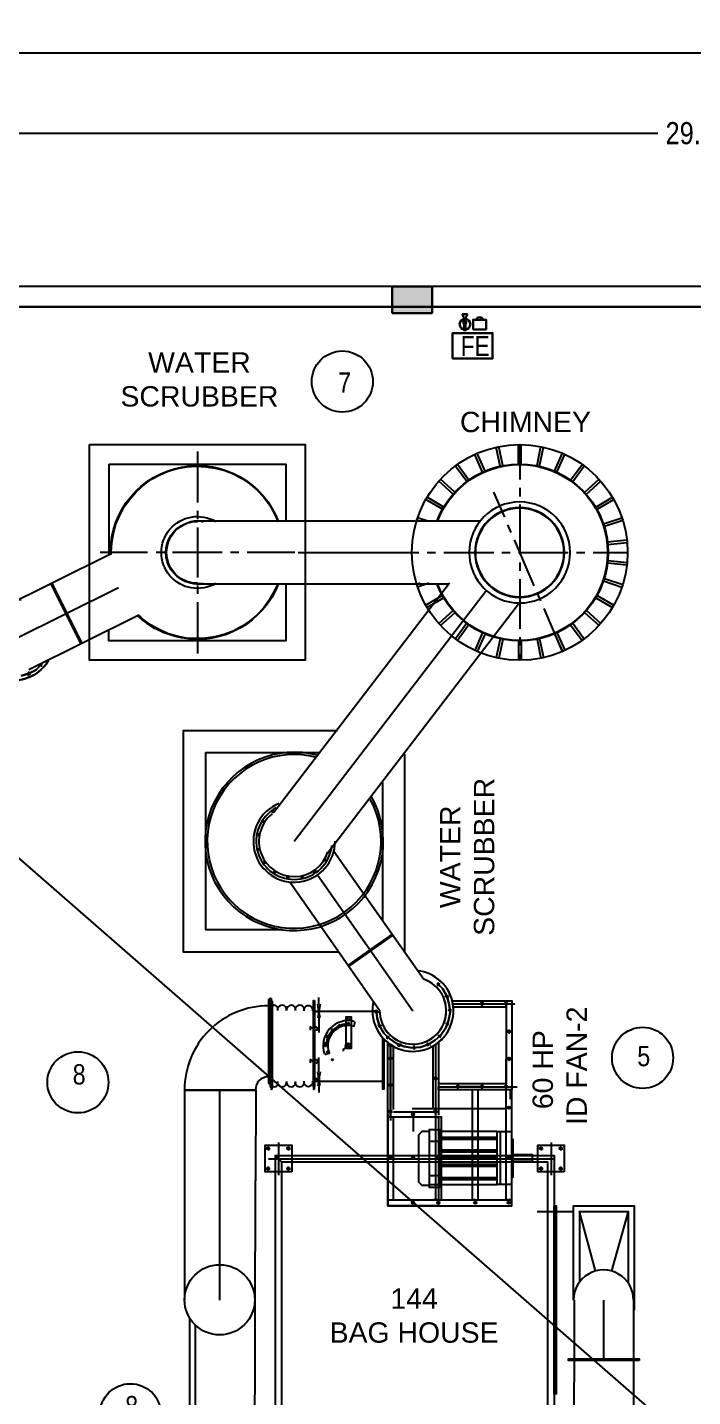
# Model space of a CAD drawing. Header units: metres. Extents: x -488 to 4759, y 38 to 2071.
# Drawn here: x 1126.06 to 1133.59, y 167.75 to 183.23 of the extents above; entities that cross this region are included whole.
import ezdxf
from ezdxf.lldxf.tags import DXFTag

# ---------------------------------------------------------------- set-up
doc = ezdxf.new("R2010")
doc.units = ezdxf.units.M
doc.header["$MEASUREMENT"] = 0
doc.layers.add('0 @ 1', color=7, linetype='Continuous')
for name, color, linetype, plot in [('BLK_1_COVERED_AREA', 44, 'Continuous', False), ('BLK_1_FLR_0_BLT_UP_AREA', 1, 'Continuous', False), ('BLK_1_FLR_0_BLT_UP_AREA_DEDUCT', 1, 'Continuous', False), ('WORKSHOP_AREA', 1, 'Continuous', False)]:
    doc.layers.add(name, color=color, linetype=linetype, plot=plot)
doc.styles.add('ARIAL', font='arial.ttf', dxfattribs={"height": 0.8})
doc.styles.add('Arial narrow', font='ARIALN.TTF', dxfattribs={"height": 0.6})
doc.styles.add('CODE', font='swissc.ttf', dxfattribs={"height": 0.25})
doc.styles.add('SH', font='swissc.ttf', dxfattribs={"height": 10})
tags = doc.linetypes.add('00$1$HIDDEN', pattern=[0.375, 0.25, -0.125]).pattern_tags.tags
tags[6:7] = [DXFTag(74, 4), DXFTag(75, 0), DXFTag(340, '0'), DXFTag(46, 1.0), DXFTag(50, 0.0), DXFTag(44, 0.0), DXFTag(45, 0.0)]
tags[4:5] = [DXFTag(74, 4), DXFTag(75, 0), DXFTag(340, '0'), DXFTag(46, 1.0), DXFTag(50, 0.0), DXFTag(44, 0.0), DXFTag(45, 0.0)]
doc.dimstyles.new('OUTER', dxfattribs={"dimscale": 0, "dimtxt": 0.3, "dimasz": 0.18, "dimexe": 0.18, "dimexo": 0.0625, "dimgap": 0.09, "dimtad": 0, "dimzin": 0, "dimdsep": 46, "dimtxsty": 'CODE', "dimcen": 0.09, "dimse1": 1, "dimse2": 1, "dimclrd": 8, "dimclrt": 1, "dimadec": 0, "dimazin": 0, "dimtfac": 1, "dimtofl": 0, "dimtmove": 0, "dimatfit": 3, "dimfxl": 0, "dimtolj": 1, "dimtzin": 0, "dimarcsym": 0})

# ---------------------------------------------------------------- blocks, each defined once
blk = doc.blocks.new('_ArchTick')
at = {"const_width": 0.15}
blk.add_lwpolyline([(-0.5, -0.5), (0.5, 0.5)], dxfattribs=at)
blk = doc.blocks.new('*D189')
at = {"color": 0, "lineweight": -2}
for p, q in [((1118.897, 182.033), (1133.191, 182.033)), ((1148.379, 182.033), (1134.085, 182.033))]:
    blk.add_line(p, q, dxfattribs=at)
at = {"layer": 'Defpoints', "color": 0, "lineweight": -2}
for p in [(1148.379, 182.033), (1118.897, 178.044), (1148.379, 173.813)]:
    blk.add_point(p, dxfattribs=at)
at = {"color": 0, "lineweight": -2, "xscale": 0.2, "yscale": 0.2, "zscale": 0.2, "rotation": 180}
blk.add_blockref('_ArchTick', (1118.897, 182.033), dxfattribs=at)
at = {"color": 0, "lineweight": -2, "xscale": 0.2, "yscale": 0.2, "zscale": 0.2}
blk.add_blockref('_ArchTick', (1148.379, 182.033), dxfattribs=at)
at = {"color": 0, "lineweight": -2, "insert": (1133.638, 182.033), "char_height": 0.25, "attachment_point": 5, "style": 'CODE'}
blk.add_mtext('\\A1;29.48', dxfattribs=at)
blk = doc.blocks.new('*D171')
at = {"color": 0, "lineweight": -2}
for p, q in [((1118.667, 182.944), (1139.385, 182.944)), ((1161.003, 182.944), (1140.285, 182.944))]:
    blk.add_line(p, q, dxfattribs=at)
at = {"layer": 'Defpoints', "color": 0, "lineweight": -2}
for p in [(1161.003, 182.944), (1118.667, 179.431), (1161.003, 179.431)]:
    blk.add_point(p, dxfattribs=at)
at = {"color": 0, "lineweight": -2, "xscale": 0.2, "yscale": 0.2, "zscale": 0.2, "rotation": 180}
blk.add_blockref('_ArchTick', (1118.667, 182.944), dxfattribs=at)
at = {"color": 0, "lineweight": -2, "xscale": 0.2, "yscale": 0.2, "zscale": 0.2}
blk.add_blockref('_ArchTick', (1161.003, 182.944), dxfattribs=at)
at = {"color": 0, "lineweight": -2, "insert": (1139.835, 182.944), "char_height": 0.25, "attachment_point": 5, "style": 'CODE'}
blk.add_mtext('\\A1;42.34', dxfattribs=at)
blk = doc.blocks.new('*D174')
at = {"color": 0, "lineweight": -2}
for p, q in [((1118.667, 183.668), (1155.042, 183.668)), ((1192.317, 183.668), (1155.942, 183.668))]:
    blk.add_line(p, q, dxfattribs=at)
at = {"layer": 'Defpoints', "color": 0, "lineweight": -2}
for p in [(1192.317, 183.668), (1118.667, 179.304), (1192.317, 179.304)]:
    blk.add_point(p, dxfattribs=at)
at = {"color": 0, "lineweight": -2, "xscale": 0.2, "yscale": 0.2, "zscale": 0.2, "rotation": 180}
blk.add_blockref('_ArchTick', (1118.667, 183.668), dxfattribs=at)
at = {"color": 0, "lineweight": -2, "xscale": 0.2, "yscale": 0.2, "zscale": 0.2}
blk.add_blockref('_ArchTick', (1192.317, 183.668), dxfattribs=at)
at = {"color": 0, "lineweight": -2, "insert": (1155.492, 183.668), "char_height": 0.25, "attachment_point": 5, "style": 'CODE'}
blk.add_mtext('\\A1;{\\fSwis721 Cn BT|b1|i0|c0|p34;73.65}', dxfattribs=at)
blk = doc.blocks.new('DFFD')
at = {"color": 0, "lineweight": 30}
for p, q in [((15761.742, 2283.118), (15761.72, 2283.163)), ((15761.759, 2283.118), (15761.781, 2283.163)), ((15761.742, 2283.055), (15761.742, 2283.118)), ((15761.759, 2283.055), (15761.759, 2283.118))]:
    blk.add_line(p, q, dxfattribs=at)
at = {"color": 0, "lineweight": 30, "ltscale": 0.1}
blk.add_line((15761.781, 2283.163), (15761.72, 2283.163), dxfattribs=at)
at = {"color": 0, "lineweight": 30}
for points in [[(15761.765, 2283.086), (15761.736, 2283.086), (15761.736, 2283.055), (15761.765, 2283.055)], [(15761.759, 2283.055), (15761.742, 2283.055), (15761.742, 2282.98), (15761.759, 2282.98)], [(15761.844, 2282.99), (15761.992, 2282.99), (15761.992, 2283.1), (15761.844, 2283.1)]]:
    blk.add_lwpolyline(points, close=True, dxfattribs=at)
at = {"color": 0, "lineweight": 30, "ltscale": 0.1}
blk.add_lwpolyline([(15761.613, 2282.661), (15762.065, 2282.661), (15762.065, 2282.948), (15761.613, 2282.948)], close=True, dxfattribs=at)
at = {"color": 0, "lineweight": 30}
blk.add_circle((15761.753, 2283.049), 0.0611, dxfattribs=at)
blk.add_arc((15761.919, 2283.082), 0.0446, 24.8747, 155.1253, dxfattribs=at)
at = {"color": 0, "lineweight": 30, "style": 'SH'}
blk.add_text('FE', height=0.2239, dxfattribs=at).set_placement((15761.705, 2282.69))

msp = doc.modelspace()

# ---------------------------------------------------------------- hatches: boundary and pattern name
at = {"lineweight": 30}
h = msp.add_hatch(color=256, dxfattribs=at)
h.dxf.hatch_style = 1
h.paths.add_polyline_path([(1130.18972, 180.00157), (1130.63972, 180.00157), (1130.63972, 180.30157), (1130.18972, 180.30157)])

# ---------------------------------------------------------------- linework, layer by layer
at = {"linetype": '00$1$HIDDEN', "lineweight": -2, "ltscale": 2}
msp.add_line((1118.81717, 180.07657), (1133.27499, 167.45933), dxfattribs=at)
for p, q in [((1131.40866, 178.27038), (1131.36276, 178.48552)), ((1131.43958, 178.27642), (1131.39305, 178.49195)), ((1131.61577, 178.29469), (1131.61577, 178.51528)), ((1131.63087, 178.51537), (1131.63087, 178.11814)), ((1131.64669, 178.29469), (1131.64669, 178.51527)), ((1131.82648, 178.27642), (1131.87021, 178.49165)), ((1131.85308, 178.27038), (1131.89951, 178.48541)), ((1126.98576, 178.29469), (1126.98576, 177.26094)), ((1127.9868, 178.43478), (1127.9868, 177.8594)), ((1131.2109, 178.20336), (1131.12114, 178.4037)), ((1131.23822, 178.21559), (1131.14849, 178.41588)), ((1132.02424, 178.21559), (1132.11386, 178.41562)), ((1132.05085, 178.20336), (1132.14105, 178.40349)), ((1131.03111, 178.09686), (1130.90133, 178.27301)), ((1131.05556, 178.11203), (1130.92566, 178.29072)), ((1132.20618, 178.11203), (1132.33645, 178.29046)), ((1132.23063, 178.09686), (1132.36076, 178.27275)), ((1130.87937, 177.95375), (1130.71424, 178.10006)), ((1130.89807, 177.97503), (1130.7356, 178.12378)), ((1131.63087, 178.02379), (1131.63087, 177.92937)), ((1132.36511, 177.97503), (1132.52804, 178.12172)), ((1132.38668, 177.95375), (1132.54819, 178.09927)), ((1130.75784, 177.78324), (1130.56743, 177.89244)), ((1130.77294, 177.80762), (1130.58276, 177.91899)), ((1131.46044, 177.695), (1131.3389, 177.97813)), ((1131.63087, 177.83804), (1131.63087, 177.27488)), ((1132.48952, 177.80762), (1132.67917, 177.91868)), ((1132.50462, 177.78324), (1132.69449, 177.89213)), ((1127.9868, 177.76497), (1127.9868, 177.67062)), ((1130.60179, 177.64625), (1130.4758, 177.68636)), ((1132.57797, 177.61885), (1132.78609, 177.68593)), ((1127.95437, 177.65236), (1131.18496, 177.65236)), ((1127.9868, 177.57627), (1127.9868, 177.01305)), ((1130.5047, 177.64625), (1130.46676, 177.65852)), ((1131.53379, 177.52148), (1131.49783, 177.60669)), ((1132.58732, 177.59145), (1132.79502, 177.65839)), ((1131.79268, 176.9187), (1131.56974, 177.43619)), ((1132.624, 177.4149), (1132.84181, 177.43782)), ((1132.62687, 177.38448), (1132.84498, 177.40743)), ((1127.00389, 177.27717), (1125.74046, 176.64941)), ((1127.42372, 177.29617), (1126.88796, 177.29617)), ((1127.61285, 177.29617), (1127.51864, 177.29617)), ((1128.26727, 177.29617), (1127.7049, 177.29617)), ((1128.4564, 177.29617), (1128.36147, 177.29617)), ((1129.08636, 177.29617), (1128.54989, 177.29617)), ((1129.12591, 177.29617), (1129.61852, 177.29617)), ((1129.44466, 177.29617), (1130.00559, 177.29617)), ((1129.71345, 177.29617), (1129.80765, 177.29617)), ((1129.74098, 177.29617), (1129.83519, 177.29617)), ((1129.9294, 177.29617), (1130.4896, 177.29617)), ((1130.58453, 177.29617), (1130.67802, 177.29617)), ((1130.77294, 177.29617), (1131.33603, 177.29617)), ((1131.42736, 177.29617), (1131.52156, 177.29617)), ((1131.61577, 177.29617), (1132.17885, 177.29617)), ((1132.27378, 177.29617), (1132.36511, 177.29617)), ((1132.46003, 177.29617), (1132.85007, 177.29617)), ((1131.63087, 177.18046), (1131.63087, 177.08611)), ((1132.624, 177.17744), (1132.84181, 177.15452)), ((1132.62687, 177.20484), (1132.84471, 177.18192)), ((1126.32852, 176.9416), (1126.66759, 176.2592)), ((1126.33421, 176.94443), (1126.67327, 176.26202)), ((1126.33989, 176.94725), (1126.67896, 176.26485)), ((1127.97716, 176.93998), (1130.81623, 176.93998)), ((1127.9868, 176.92172), (1127.9868, 176.82737)), ((1130.83668, 176.94609), (1128.85041, 174.3544)), ((1130.5047, 176.94609), (1130.46676, 176.93382)), ((1130.60179, 176.94609), (1130.4764, 176.90419)), ((1131.63087, 176.99176), (1131.63087, 176.43155)), ((1132.57797, 176.97349), (1132.7854, 176.90435)), ((1132.58732, 177.00089), (1132.79502, 176.93395)), ((1127.09399, 176.8965), (1125.91, 176.30821)), ((1131.25511, 176.86403), (1129.08045, 174.02926)), ((1130.75784, 176.8091), (1130.5684, 176.69817)), ((1130.77294, 176.7817), (1130.58308, 176.67281)), ((1131.86891, 176.74819), (1131.83223, 176.83341)), ((1132.48952, 176.7817), (1132.67885, 176.67312)), ((1132.50462, 176.8091), (1132.69352, 176.69848)), ((1127.9868, 176.73294), (1127.9868, 176.15454)), ((1131.62847, 176.72381), (1129.45268, 173.88759)), ((1130.87937, 176.63859), (1130.71537, 176.49099)), ((1130.89807, 176.61421), (1130.73597, 176.46816)), ((1132.11421, 176.17687), (1131.90558, 176.65988)), ((1132.36511, 176.61421), (1132.52765, 176.47019)), ((1132.38668, 176.63859), (1132.54708, 176.4918)), ((1127.32265, 176.58468), (1126.07953, 175.96701)), ((1131.03111, 176.49548), (1130.90242, 176.31852)), ((1131.05556, 176.47722), (1130.92712, 176.30059)), ((1132.20618, 176.47722), (1132.33498, 176.30084)), ((1132.23063, 176.49548), (1132.35968, 176.31878)), ((1128.98568, 176.29456), (1128.96195, 176.29456)), ((1131.2109, 176.38898), (1131.12114, 176.18864)), ((1131.23822, 176.37675), (1131.14849, 176.17646)), ((1131.40866, 176.31894), (1131.3629, 176.10678)), ((1131.43958, 176.31282), (1131.3932, 176.10036)), ((1131.61577, 176.29456), (1131.61577, 176.07706)), ((1131.63087, 176.3372), (1131.63087, 176.24285)), ((1131.64669, 176.29456), (1131.64669, 176.07707)), ((1131.82648, 176.31282), (1131.87006, 176.10066)), ((1131.85308, 176.31894), (1131.89936, 176.1069)), ((1132.02424, 176.37675), (1132.11386, 176.17672)), ((1132.05085, 176.38898), (1132.14105, 176.18885)), ((1131.63087, 176.14843), (1131.63087, 176.07697)), ((1129.52917, 173.9202), (1130.54556, 172.47058)), ((1129.34555, 173.65115), (1130.4231, 172.11431)), ((1130.18902, 172.97908), (1129.68989, 172.62912)), ((1130.19267, 172.97388), (1129.69353, 172.62392)), ((1130.19631, 172.96869), (1129.69718, 172.61872))]:
    msp.add_line(p, q)
for points in [[(1118.89717, 180.07157), (1148.60717, 180.07157), (1148.60717, 180.30157), (1118.66717, 180.30157)], [(1126.98505, 178.29469), (1128.98568, 178.29469), (1128.98568, 177.74671), (1128.98568, 177.65236)], [(1127.01179, 177.27254), (1127.01022, 177.29919), (1127.01956, 177.40577), (1127.03826, 177.51234), (1127.06559, 177.61583), (1127.10802, 177.71629), (1127.15908, 177.81064), (1127.22308, 177.89895), (1127.29356, 177.98115), (1127.37554, 178.05421), (1127.46111, 178.11814), (1127.5546, 178.16992), (1127.656, 178.21249), (1127.75884, 178.24298), (1127.86599, 178.26427), (1127.9753, 178.27038), (1128.08173, 178.26427), (1128.18816, 178.24903), (1128.29531, 178.22163), (1128.39527, 178.18207), (1128.4902, 178.1303), (1128.58081, 178.06946), (1128.66279, 177.99941), (1128.73686, 177.92024), (1128.80015, 177.832), (1128.85552, 177.74067), (1128.89795, 177.6402)], [(1127.9868, 176.94609), (1127.92568, 176.95214), (1127.86527, 176.96738), (1127.81061, 176.99176), (1127.76171, 177.02829), (1127.71856, 177.07086), (1127.68261, 177.11962), (1127.65816, 177.17442), (1127.64377, 177.23526), (1127.63658, 177.29617), (1127.64377, 177.35708), (1127.65816, 177.4149), (1127.68261, 177.4697), (1127.71856, 177.52148), (1127.76171, 177.56405), (1127.81061, 177.59756), (1127.86527, 177.62496), (1127.92568, 177.6402), (1127.9868, 177.64625)], [(1128.98568, 176.93998), (1128.98568, 176.29456), (1126.98576, 176.29456), (1126.98576, 176.41729)], [(1128.89795, 176.94609), (1128.85192, 176.84563), (1128.79727, 176.7543), (1128.73327, 176.66599), (1128.65704, 176.58681), (1128.57506, 176.51684), (1128.4866, 176.45895), (1128.3888, 176.40725), (1128.28884, 176.36762), (1128.18528, 176.34022), (1128.07526, 176.32505), (1127.96882, 176.32196), (1127.8588, 176.32807), (1127.75236, 176.34936), (1127.64953, 176.37985), (1127.55244, 176.42242), (1127.45752, 176.47722), (1127.36978, 176.54115), (1127.32247, 176.58485)], [(1125.99422, 175.8991), (1126.08095, 175.92621), (1126.16226, 175.96957), (1126.22731, 176.03462), (1126.16226, 175.96957), (1126.08095, 175.92621), (1125.99422, 175.8991)], [(1126.07011, 175.92621), (1126.08095, 175.90994)], [(1129.58614, 172.77709), (1128.76605, 172.77709), (1127.82828, 172.77709), (1127.82828, 175.28143), (1128.7281, 175.28143), (1129.23222, 175.28143), (1129.56892, 175.28143)], [(1129.37566, 175.03208), (1129.14007, 175.03208), (1128.7281, 175.03208), (1128.07763, 175.03208), (1128.07763, 173.03186), (1128.93572, 173.03186)], [(1130.32719, 175.01589), (1130.32719, 174.02926), (1130.32719, 172.77709)], [(1130.07784, 174.69417), (1130.07784, 174.02926), (1130.07784, 173.13765)], [(1128.67932, 174.10515), (1128.65764, 174.11057)], [(1128.73894, 173.76365), (1128.73894, 173.75823)], [(1129.30811, 173.69318), (1129.31895, 173.6715)], [(1130.70262, 172.42022), (1130.76189, 172.36094), (1130.80526, 172.27963), (1130.83236, 172.18748), (1130.8432, 172.09533), (1130.82694, 172.00318), (1130.79442, 171.92187), (1130.74021, 171.84056), (1130.67516, 171.78094), (1130.59385, 171.73215), (1130.50712, 171.70505), (1130.41497, 171.69421), (1130.32282, 171.71047), (1130.23609, 171.74299), (1130.1602, 171.7972), (1130.09516, 171.86225), (1130.04637, 171.94356), (1130.01927, 172.03029), (1130.00843, 172.12244), (1130.00843, 172.10617), (1130.01927, 172.11702), (1130.00843, 172.10617), (1130.01927, 172.10617), (1130.01927, 172.11702), (1130.00843, 172.10617), (1130.01927, 172.10617), (1130.01927, 172.11702), (1130.00843, 172.10617), (1130.00843, 172.12244), (1130.01927, 172.03029), (1130.04637, 171.94356), (1130.09516, 171.86225), (1130.1602, 171.7972), (1130.23609, 171.74299), (1130.32282, 171.71047), (1130.41497, 171.69421), (1130.50712, 171.70505), (1130.59385, 171.73215), (1130.67516, 171.78094), (1130.74021, 171.84056), (1130.79442, 171.92187), (1130.82694, 172.00318), (1130.8432, 172.09533), (1130.83236, 172.18748), (1130.80526, 172.27963), (1130.76189, 172.36094), (1130.69685, 172.42599)], [(1128.82131, 172.25795), (1128.82131, 171.28224), (1128.81046, 171.28224), (1128.81046, 172.25795), (1128.82131, 172.25795)], [(1129.35795, 172.18748), (1129.35795, 172.26337)], [(1130.80526, 172.26879), (1130.82694, 172.27421)], [(1128.82131, 171.25513), (1128.82131, 172.22543), (1128.81046, 172.22543), (1128.81046, 171.25513), (1128.82131, 171.25513)], [(1128.83215, 172.22543), (1128.83215, 171.25513), (1128.82131, 171.25513), (1128.82131, 172.22543), (1128.83215, 172.22543)], [(1128.83215, 171.22803), (1128.83215, 172.19833), (1128.82131, 172.19833), (1128.82131, 171.22803), (1128.83215, 171.22803)], [(1129.30916, 172.23085), (1129.30916, 171.25513), (1129.29832, 171.25513), (1129.29832, 172.23085), (1129.30916, 172.23085)], [(1129.30916, 171.22803), (1129.30916, 172.19833), (1129.29832, 172.19833), (1129.29832, 171.22803), (1129.30916, 171.22803)], [(1130.09516, 171.31476), (1130.09516, 171.7972), (1130.09516, 171.31476), (1129.29832, 171.31476), (1129.29832, 172.11159), (1129.97048, 172.11159)], [(1129.97048, 172.10617), (1129.29832, 172.10617), (1129.29832, 171.32018), (1130.09516, 171.32018), (1130.09516, 171.7972), (1130.09516, 171.22803), (1130.08431, 171.22803), (1130.08431, 171.80804)], [(1129.30916, 172.11159), (1129.37421, 172.11159)], [(1129.30916, 172.10617), (1129.37421, 172.10617)], [(1129.37421, 172.18748), (1129.35795, 172.11159), (1129.34711, 172.18748)], [(1129.37421, 172.03571), (1129.35795, 172.10617), (1129.34711, 172.03571)], [(1129.35795, 172.11159), (1129.35795, 172.10617)], [(1130.85947, 172.22543), (1131.54247, 172.22543), (1131.54247, 171.22261), (1130.71311, 171.22261), (1130.71311, 171.25513), (1131.60209, 171.25513)], [(1130.87573, 172.16038), (1131.47742, 172.16038), (1131.47742, 171.28766), (1130.71311, 171.28766)], [(1130.87031, 172.1929), (1131.57499, 172.1929)], [(1130.92993, 172.1929), (1131.20639, 172.1929), (1131.20639, 172.21459)], [(1131.22265, 172.1929), (1131.19012, 172.1929), (1131.20639, 172.1929), (1131.20639, 172.1929), (1131.20639, 172.17122), (1131.20639, 172.20917), (1131.20639, 172.1929), (1131.20639, 172.1929), (1131.20639, 172.1929), (1131.47742, 172.1929), (1131.47742, 172.20917)], [(1131.49368, 172.1929), (1131.46116, 172.1929), (1131.47742, 172.1929), (1131.47742, 172.1929), (1131.47742, 172.17122), (1131.47742, 172.20917), (1131.47742, 172.1929), (1131.47742, 172.1929), (1131.47742, 172.1929), (1131.47742, 171.87851), (1131.5262, 171.87851), (1131.49368, 171.87851), (1131.50994, 171.87851), (1131.50994, 171.87851), (1131.50994, 171.86225), (1131.50994, 171.89477), (1131.50994, 171.87851), (1131.50994, 171.87851), (1131.50994, 171.87851)], [(1129.35795, 172.03571), (1129.35795, 171.86767)], [(1129.69403, 171.97066), (1129.62898, 171.95982), (1129.56935, 171.93813), (1129.51515, 171.89477), (1129.47178, 171.84056), (1129.4501, 171.78094), (1129.43926, 171.71589)], [(1129.66693, 171.68879), (1129.66693, 172.04655), (1129.72655, 172.04655), (1129.72655, 171.68879), (1129.66693, 171.68879), (1129.68319, 171.70505), (1129.6615, 171.69963)], [(1129.75366, 171.93271), (1129.76992, 171.99234)], [(1129.2658, 171.89477), (1129.2658, 171.93271), (1129.2929, 171.91645), (1129.2929, 171.92187), (1129.29832, 171.93271), (1129.30374, 171.93271), (1129.31458, 171.93813), (1129.32, 171.93813), (1129.33085, 171.93271), (1129.33627, 171.92729), (1129.34169, 171.91645), (1129.34169, 171.90561), (1129.33627, 171.89477), (1129.33085, 171.89477), (1129.32542, 171.88935)], [(1129.48262, 171.81888), (1129.42842, 171.84056)], [(1129.66693, 171.69421), (1129.6344, 171.67794), (1129.6344, 171.65626)], [(1130.13852, 170.93532), (1130.13852, 171.75925)], [(1130.15478, 171.72131), (1130.18731, 171.72131), (1130.17104, 171.72131), (1130.17104, 171.72131), (1130.17104, 171.70505), (1130.17104, 171.73757), (1130.17104, 171.72131), (1130.17104, 171.72131), (1130.17104, 171.72131), (1130.14936, 171.72131)], [(1130.18731, 171.2714), (1130.15478, 171.2714), (1130.17104, 171.2714), (1130.17104, 171.2714), (1130.17104, 171.25513), (1130.17104, 171.29308), (1130.17104, 171.2714), (1130.17104, 171.2714), (1130.17104, 171.2714), (1130.17104, 171.57495), (1130.18731, 171.57495), (1130.15478, 171.57495), (1130.17104, 171.57495), (1130.17104, 171.57495), (1130.17104, 171.55327), (1130.17104, 171.59121), (1130.17104, 171.57495), (1130.17104, 171.57495), (1130.17104, 171.57495), (1130.17104, 171.73757), (1130.17104, 171.72673), (1130.17104, 170.87569)], [(1130.20357, 171.00036), (1130.20357, 171.71589)], [(1130.26862, 171.73215), (1130.2632, 171.71589)], [(1130.62096, 171.72673), (1130.62638, 171.72673)], [(1130.64806, 171.71589), (1130.64806, 171.00036)], [(1130.69685, 171.34728), (1130.66432, 171.34728), (1130.68058, 171.34728), (1130.68058, 171.34728), (1130.68058, 171.33102), (1130.68058, 171.36897), (1130.68058, 171.34728), (1130.68058, 171.34728), (1130.68058, 171.34728), (1130.68058, 171.72131)], [(1130.68058, 170.88653), (1130.68058, 171.73757)], [(1130.71311, 171.75925), (1130.71311, 170.93532)], [(1129.2658, 171.52617), (1129.2658, 171.56411), (1129.2929, 171.54243), (1129.2929, 171.55327), (1129.29832, 171.55869), (1129.30374, 171.56411), (1129.31458, 171.56953), (1129.32, 171.56953), (1129.33085, 171.56411), (1129.33627, 171.55869), (1129.34169, 171.54785), (1129.34169, 171.53701), (1129.33627, 171.52617), (1129.33085, 171.52075), (1129.32542, 171.51532)], [(1129.35795, 171.42317), (1129.35795, 171.58579)], [(1129.48262, 171.63458), (1129.42842, 171.61832)], [(1131.49368, 171.25513), (1131.46116, 171.25513), (1131.47742, 171.25513), (1131.47742, 171.25513), (1131.47742, 171.27682), (1131.47742, 171.23887), (1131.47742, 171.25513), (1131.47742, 171.25513), (1131.47742, 171.25513), (1131.47742, 171.56953), (1131.5262, 171.56953), (1131.49368, 171.56953), (1131.50994, 171.56953), (1131.50994, 171.56953), (1131.50994, 171.58579), (1131.50994, 171.55327), (1131.50994, 171.56953), (1131.50994, 171.56953), (1131.50994, 171.56953)], [(1129.30916, 171.34728), (1129.37421, 171.34728)], [(1129.30916, 171.34186), (1129.37421, 171.34186)], [(1129.37421, 171.42317), (1129.35795, 171.34728), (1129.34711, 171.42317)], [(1129.37421, 171.26598), (1129.35795, 171.34186), (1129.34711, 171.26598)], [(1129.35795, 171.34186), (1129.35795, 171.34728)], [(1130.74563, 169.97586), (1130.74563, 170.91363), (1130.68058, 170.91363), (1130.68058, 170.97326), (1130.68058, 171.34728), (1130.70227, 171.34728)], [(1127.84559, 171.21719), (1128.64784, 171.21719), (1127.84017, 171.21719), (1127.84017, 168.84295)], [(1128.2413, 168.84295), (1128.2413, 171.21719)], [(1128.64784, 171.21719), (1128.64242, 170.19269)], [(1129.35795, 171.26598), (1129.35795, 171.19009)], [(1130.13852, 169.91082), (1130.13852, 169.97586), (1131.54247, 169.97586), (1131.47742, 169.97586), (1131.47742, 171.23345)], [(1130.71311, 169.91082), (1130.13852, 169.91082), (1130.13852, 170.91363), (1130.13852, 169.91082), (1131.54247, 169.91082), (1131.54247, 171.22261), (1131.50994, 171.22261)], [(1130.17104, 170.91363), (1130.17104, 171.2714), (1130.18189, 171.2714)], [(1130.68058, 170.85943), (1130.68058, 170.91363), (1130.71311, 170.91363), (1130.71311, 169.91082), (1131.54247, 169.91082), (1131.54247, 170.22521), (1131.54247, 171.22261)], [(1130.9462, 171.25513), (1130.91367, 171.25513), (1130.92993, 171.25513), (1130.92993, 171.25513), (1130.92993, 171.27682), (1130.92993, 171.23887), (1130.92993, 171.25513), (1130.92993, 171.25513), (1130.92993, 171.25513)], [(1131.20639, 171.23345), (1131.20639, 171.25513), (1130.92993, 171.25513), (1130.92993, 171.23887)], [(1131.12508, 169.97586), (1131.09797, 169.97586), (1131.09797, 171.22261)], [(1131.1576, 171.22261), (1131.1576, 169.97586)], [(1131.22265, 171.25513), (1131.19012, 171.25513), (1131.20639, 171.25513), (1131.20639, 171.25513), (1131.20639, 171.27682), (1131.20639, 171.23887), (1131.20639, 171.25513), (1131.20639, 171.25513), (1131.20639, 171.25513), (1131.47742, 171.25513), (1131.47742, 171.23887)], [(1131.52078, 171.21719), (1131.52078, 171.1142)], [(1130.13852, 170.94074), (1130.13852, 170.91363), (1130.13852, 170.97326), (1130.19273, 170.97326)], [(1130.71311, 170.91363), (1130.13852, 170.91363)], [(1130.13852, 169.97586), (1130.20357, 169.97586), (1130.20357, 170.91363)], [(1130.18731, 170.97326), (1130.15478, 170.97326), (1130.17104, 170.97326), (1130.17104, 170.97326), (1130.17104, 170.957), (1130.17104, 170.98952), (1130.17104, 170.97326), (1130.17104, 170.97326), (1130.17104, 170.97326)], [(1130.20357, 170.97326), (1130.64806, 170.97326), (1130.70227, 170.97326)], [(1130.44208, 170.94074), (1130.40955, 170.94074), (1130.42581, 170.94074), (1130.42581, 170.94074), (1130.42581, 170.92447), (1130.42581, 170.96242), (1130.42581, 170.94074), (1130.42581, 170.94074), (1130.42581, 170.94074)], [(1130.41497, 171.01121), (1130.76189, 171.01121)], [(1130.42581, 170.97326), (1130.42581, 170.75101)], [(1130.42581, 170.91363), (1130.42581, 170.7727)], [(1130.48544, 171.01121), (1131.46658, 171.01121)], [(1130.69685, 170.97326), (1130.66432, 170.97326), (1130.68058, 170.97326), (1130.68058, 170.97326), (1130.68058, 170.957), (1130.68058, 170.98952), (1130.68058, 170.97326), (1130.68058, 170.97326), (1130.68058, 170.97326)], [(1130.68058, 169.97586), (1130.68058, 170.91905)], [(1130.6047, 170.75101), (1130.52339, 170.75101), (1130.48544, 170.70765), (1130.48544, 170.18185), (1130.52339, 170.1439), (1130.6047, 170.1439)], [(1130.6047, 170.14932), (1131.37443, 170.14932), (1131.37443, 170.75101), (1130.72937, 170.75101)], [(1131.37443, 170.15474), (1131.41237, 170.15474), (1131.54247, 170.15474), (1131.54247, 170.74559), (1131.41237, 170.74559), (1131.37443, 170.74559)], [(1131.41237, 170.15474), (1131.41237, 170.74559)], [(1129.05439, 170.29568), (1128.75084, 170.29568), (1128.75084, 170.59382), (1129.05439, 170.59382), (1129.05439, 170.29568)], [(1128.81046, 170.55587), (1128.7671, 170.55587)], [(1128.78878, 170.57755), (1128.78878, 170.53419)], [(1128.90261, 170.62634), (1128.90261, 170.25774)], [(1128.99477, 170.55587), (1129.03813, 170.55587)], [(1129.01645, 170.57755), (1129.01645, 170.53419)], [(1130.6047, 170.6426), (1130.72937, 170.6426)], [(1131.37443, 170.68055), (1130.72937, 170.68055)], [(1131.37443, 170.65886), (1130.72937, 170.65886)], [(1131.55331, 170.22521), (1131.54247, 170.22521), (1131.54247, 170.66428), (1131.55331, 170.66428), (1131.55331, 170.22521)], [(1132.13285, 170.29568), (1131.83471, 170.29568), (1131.83471, 170.59382), (1132.13285, 170.59382), (1132.13285, 170.29568)], [(1131.89434, 170.55587), (1131.85098, 170.55587)], [(1131.87266, 170.57755), (1131.87266, 170.53419)], [(1131.98649, 170.62634), (1131.98649, 170.25774)], [(1132.07322, 170.55587), (1132.11659, 170.55587)], [(1132.09491, 170.57755), (1132.09491, 170.53419)], [(1128.78878, 170.44204), (1132.01902, 170.44204)], [(1128.94056, 167.28723), (1128.94056, 170.40409), (1128.86467, 170.47998), (1128.86467, 167.21134)], [(1128.86467, 170.47998), (1132.01902, 170.47998), (1132.01902, 167.21134), (1128.86467, 167.21134), (1128.94056, 167.28723), (1131.94855, 167.28723), (1131.94855, 170.40409), (1128.94056, 170.40409)], [(1128.86467, 170.44746), (1128.86467, 167.24386)], [(1130.18731, 170.44746), (1130.15478, 170.44746), (1130.17104, 170.44746), (1130.17104, 170.44746), (1130.17104, 170.44746), (1130.17104, 170.44746)], [(1130.4475, 170.44746), (1130.40955, 170.44746), (1130.42581, 170.44746), (1130.42581, 170.44746), (1130.42581, 170.44746), (1130.42581, 170.44746)], [(1130.72937, 170.44746), (1130.69685, 170.44746), (1130.71311, 170.44746), (1130.71311, 170.44746), (1130.71311, 170.44746), (1130.71311, 170.44746)], [(1131.37443, 170.53961), (1130.72937, 170.53961)], [(1131.37443, 170.51793), (1130.72937, 170.51793)], [(1131.37443, 170.4583), (1130.72937, 170.4583)], [(1131.37443, 170.43662), (1130.72937, 170.43662)], [(1131.14134, 170.44746), (1131.10882, 170.44746), (1131.12508, 170.44746), (1131.12508, 170.44746), (1131.12508, 170.44746), (1131.12508, 170.44746)], [(1131.5262, 170.44746), (1131.49368, 170.44746), (1131.50994, 170.44746), (1131.50994, 170.44746), (1131.50994, 170.44746), (1131.50994, 170.44746)], [(1131.77013, 170.40951), (1131.55331, 170.40951), (1131.55331, 170.49082), (1131.77013, 170.49082), (1131.77013, 170.40951)], [(1128.81046, 170.3282), (1128.7671, 170.3282)], [(1128.78878, 170.30652), (1128.78878, 170.35531)], [(1128.99477, 170.3282), (1129.03813, 170.3282)], [(1129.01645, 170.30652), (1129.01645, 170.35531)], [(1130.6047, 170.25232), (1130.72937, 170.25232)], [(1131.37443, 170.37699), (1130.72937, 170.37699)], [(1131.37443, 170.35531), (1130.72937, 170.35531)], [(1131.89434, 170.3282), (1131.85098, 170.3282)], [(1131.87266, 170.30652), (1131.87266, 170.35531)], [(1132.07322, 170.3282), (1132.11659, 170.3282)], [(1132.09491, 170.30652), (1132.09491, 170.35531)], [(1128.637, 166.96741), (1128.64242, 170.19811)], [(1131.37443, 170.22521), (1130.72937, 170.22521)], [(1131.37443, 170.20353), (1130.72937, 170.20353)], [(1130.44208, 169.94334), (1130.40955, 169.94334), (1130.42581, 169.94334), (1130.42581, 169.94334), (1130.42581, 169.94334), (1130.42581, 169.94334)], [(1130.65348, 169.97586), (1130.71311, 169.97586), (1130.65348, 169.97586)], [(1130.72937, 169.94334), (1130.69685, 169.94334), (1130.71311, 169.94334), (1130.71311, 169.94334), (1130.71311, 169.94334), (1130.71311, 169.94334)], [(1131.14676, 169.94334), (1131.11424, 169.94334), (1131.1305, 169.94334), (1131.1305, 169.94334), (1131.1305, 169.94334), (1131.1305, 169.94334)], [(1131.5262, 169.94334), (1131.49368, 169.94334), (1131.50994, 169.94334), (1131.50994, 169.94334), (1131.50994, 169.94334), (1131.50994, 169.94334)], [(1131.82771, 169.84577), (1132.23968, 169.84577)], [(1132.02986, 169.91082), (1132.02986, 167.7805)], [(1132.23968, 168.84295), (1132.23968, 169.91082), (1132.92268, 169.91082), (1132.92268, 168.72912)], [(1132.30472, 169.84577), (1132.30472, 169.04351)], [(1132.48902, 169.17361), (1132.30472, 169.84577), (1132.85763, 169.84577), (1132.66791, 169.17361)], [(1132.85763, 169.84577), (1132.85763, 169.04351)], [(1132.2451, 168.84295), (1132.23968, 165.13523), (1132.23968, 163.38979), (1132.91726, 163.38979), (1132.91726, 163.58493)], [(1132.58118, 168.18163), (1132.58118, 168.84295)], [(1132.91726, 168.84295), (1132.91726, 165.01598), (1132.91726, 163.38979)], [(1128.5828, 167.44442), (1128.5828, 167.37938), (1127.8998, 167.37938), (1127.8998, 168.63696)], [(1128.86467, 167.44442), (1127.96484, 167.44442), (1127.96484, 168.55565)], [(1132.18005, 168.17079), (1132.9823, 168.17079)]]:
    msp.add_lwpolyline(points)
at = {"lineweight": -2}
msp.add_lwpolyline([(1192.31717, 180.30156), (1118.66717, 180.30156), (1118.66717, 117.40157), (1192.31717, 117.40157)], close=True, dxfattribs=at)
at = {"lineweight": 30}
msp.add_lwpolyline([(1130.18972, 180.00157), (1130.18972, 180.30157), (1130.63972, 180.30157), (1130.63972, 180.00157)], close=True, dxfattribs=at)
for points in [[(1126.76688, 178.51537), (1129.20528, 178.51537), (1129.20528, 176.07697), (1126.76688, 176.07697)], [(1126.22731, 176.00751), (1126.20562, 176.0292)], [(1126.09179, 175.90994), (1126.07553, 175.94247)], [(1128.82568, 174.3816), (1128.84736, 174.3545)], [(1128.71184, 174.25692), (1128.73894, 174.24066)], [(1128.65221, 174.09973), (1128.68474, 174.09431)], [(1128.65764, 173.93169), (1128.69016, 173.93711)], [(1129.44363, 173.80159), (1129.41652, 173.81785)], [(1128.7281, 173.77991), (1128.75521, 173.79617)], [(1128.85278, 173.66065), (1128.86904, 173.69318)], [(1129.32979, 173.67692), (1129.31353, 173.70402)], [(1129.00998, 173.60103), (1129.0154, 173.63355)], [(1129.17802, 173.60645), (1129.16718, 173.63897)], [(1130.72395, 172.42599), (1130.70227, 172.39889)], [(1130.82152, 172.28506), (1130.789, 172.27421)], [(1128.80504, 171.29308), (1128.7942, 171.29308), (1128.7942, 172.24169), (1128.80504, 172.24169), (1128.80504, 171.29308), (1128.80504, 172.24169), (1128.7942, 172.24169), (1128.7942, 171.29308)], [(1128.7942, 171.36897), (1128.7942, 172.1658), (1128.7942, 171.36897), (1128.7942, 172.1658)], [(1128.79962, 171.29308), (1128.80504, 171.29308), (1128.80504, 172.24169), (1128.79962, 172.24169), (1128.79962, 171.29308), (1128.79962, 172.24169), (1128.80504, 172.24169), (1128.80504, 171.29308)], [(1128.81046, 172.17122), (1128.81046, 171.36897)], [(1129.99758, 172.10075), (1130.00843, 172.10617), (1129.99758, 172.11159), (1130.003, 172.11702), (1130.00843, 172.10617), (1129.99758, 172.11159), (1129.98132, 172.11159), (1129.99758, 172.11159), (1130.00843, 172.10617), (1130.003, 172.11702), (1129.99758, 172.11159), (1130.00843, 172.10617)], [(1130.00843, 172.10617), (1129.99758, 172.10075), (1130.00843, 172.09533), (1130.00843, 172.10617), (1130.00843, 172.12244), (1130.003, 172.11702), (1130.00843, 172.10617), (1129.99758, 172.10075), (1130.00843, 172.09533), (1130.00843, 172.10617), (1130.003, 172.11702), (1130.00843, 172.12244)], [(1130.01927, 172.10617), (1130.00843, 172.10617), (1130.01385, 172.09533), (1130.00843, 172.10617), (1130.00843, 172.09533), (1130.01385, 172.09533), (1130.00843, 172.10617), (1130.00843, 172.09533), (1130.01385, 172.09533), (1130.00843, 172.10617)], [(1130.85947, 172.12244), (1130.82694, 172.12244)], [(1129.99216, 172.10075), (1130.03011, 172.10075)], [(1130.03011, 171.93813), (1130.06263, 171.94898)], [(1130.82694, 171.9544), (1130.79984, 171.97066)], [(1128.80504, 171.8514), (1128.80504, 171.78636)], [(1130.12768, 171.7972), (1130.14936, 171.8243)], [(1130.74021, 171.81346), (1130.71311, 171.83514)], [(1128.80504, 171.47738), (1128.80504, 171.77009)], [(1130.26862, 171.71047), (1130.28488, 171.73757)], [(1130.43666, 171.67794), (1130.43666, 171.71589)], [(1130.59928, 171.71589), (1130.58843, 171.74841)], [(1128.7942, 171.21719), (1128.7942, 171.21719), (1128.7942, 171.21719), (1128.7942, 171.21719), (1128.7942, 171.21719), (1128.7942, 171.21719), (1128.7942, 171.21719), (1128.7942, 171.21719), (1128.7942, 171.21719), (1128.7942, 171.21719)], [(1131.50994, 171.01663), (1131.50994, 171.01663), (1131.50994, 171.01663), (1131.50994, 171.01663), (1131.49368, 171.01663), (1131.5262, 171.01663), (1131.49368, 171.01663), (1131.50994, 171.01663), (1131.50994, 171.01663), (1131.50994, 171.01663), (1131.50994, 171.01663), (1131.50994, 171.01663), (1131.50994, 171.01663), (1131.50994, 171.01663), (1131.49368, 171.01663), (1131.5262, 171.01663), (1131.49368, 171.01663), (1131.50994, 171.01663), (1131.50994, 171.01663)], [(1130.72937, 170.76728), (1130.6047, 170.76728), (1130.6047, 170.12222), (1130.72937, 170.12222)], [(1132.0407, 167.7805), (1132.01902, 167.7805), (1132.01902, 169.91082), (1132.0407, 169.91082)], [(1132.9823, 168.15995), (1132.18005, 168.15995), (1132.18005, 168.18163), (1132.9823, 168.18163)]]:
    msp.add_lwpolyline(points, close=True)
msp.add_lwpolyline([(1125.99468, 176.75854, 1.90424203), (1126.30081, 176.06897, -1.90424203)], format="xyb", close=True)
msp.add_lwpolyline([(1129.03003, 173.57023), (1130.04642, 172.12061, 1.96240771), (1130.54556, 172.47058)], format="xyb")
for centre, radius in [((1129.62452, 179.22672), 0.34553), ((1131.63087, 177.29617), 1.2192), ((1126.21376, 176.02107), 0.00813), ((1126.21376, 176.02107), 0.00813), ((1126.07282, 175.91807), 0.00813), ((1126.07824, 175.92892), 0.00813), ((1126.07824, 175.92892), 0.00813), ((1128.83381, 174.36805), 0.00813), ((1128.83381, 174.36805), 0.00813), ((1128.66577, 174.11328), 0.00813), ((1128.72539, 174.25421), 0.00813), ((1128.72539, 174.25421), 0.00813), ((1128.66577, 174.10244), 0.00813), ((1128.66577, 174.10244), 0.00813), ((1128.67119, 173.93982), 0.00813), ((1128.67119, 173.93982), 0.00813), ((1129.43008, 173.81514), 0.00813), ((1129.43008, 173.81514), 0.00813), ((1128.74166, 173.78804), 0.00813), ((1128.74166, 173.78804), 0.00813), ((1128.85549, 173.67963), 0.00813), ((1128.85549, 173.67963), 0.00813), ((1129.31082, 173.68505), 0.00813), ((1129.31624, 173.69589), 0.00813), ((1129.31624, 173.69589), 0.00813), ((1129.00727, 173.62), 0.00813), ((1129.00727, 173.62), 0.00813), ((1129.16989, 173.62542), 0.00813), ((1129.16989, 173.62542), 0.00813), ((1130.7104, 172.41786), 0.00813), ((1130.7104, 172.41786), 0.00813), ((1130.80255, 172.28235), 0.00813), ((1130.80255, 172.28235), 0.00813), ((1130.81339, 172.27692), 0.00813), ((1130.00572, 172.10346), 0.00813), ((1130.00572, 172.10346), 0.00813), ((1130.84049, 172.12515), 0.00813), ((1130.84049, 172.12515), 0.00813), ((1131.20368, 172.19561), 0.01355), ((1131.47471, 172.19561), 0.01355), ((1129.59375, 171.95169), 0.00813), ((1129.69132, 172.02758), 0.01355), ((1129.69132, 171.97337), 0.00813), ((1129.69132, 171.97337), 0.00813), ((1130.04366, 171.94627), 0.00813), ((1130.04366, 171.94627), 0.00813), ((1130.81339, 171.96795), 0.00813), ((1130.81339, 171.96795), 0.00813), ((1129.45823, 171.81617), 0.00813), ((1129.51244, 171.89748), 0.00813), ((1130.13581, 171.81617), 0.00813), ((1130.13581, 171.81617), 0.00813), ((1130.72666, 171.82701), 0.00813), ((1130.72666, 171.82701), 0.00813), ((1131.50723, 171.88122), 0.01355), ((1133.0193, 171.58248), 0.34553), ((1126.63534, 171.30493), 0.34553), ((1129.43655, 171.7457), 0.00813), ((1129.43655, 171.7186), 0.00813), ((1129.45823, 171.64813), 0.00813), ((1129.69132, 171.7186), 0.02981), ((1129.69132, 171.7186), 0.01355), ((1130.16833, 171.72402), 0.01355), ((1130.26049, 171.72402), 0.00813), ((1130.27675, 171.72944), 0.00813), ((1130.27675, 171.72944), 0.00813), ((1130.43395, 171.69692), 0.00813), ((1130.43395, 171.69692), 0.00813), ((1130.59114, 171.73486), 0.00813), ((1130.59114, 171.73486), 0.00813), ((1129.51244, 171.5614), 0.00813), ((1130.16833, 171.57766), 0.01355), ((1131.50723, 171.57224), 0.01355), ((1130.67787, 171.35), 0.01355), ((1130.16833, 171.27411), 0.01355), ((1130.92722, 171.25784), 0.01355), ((1131.20368, 171.25784), 0.01355), ((1131.47471, 171.25784), 0.01355), ((1131.50723, 171.01934), 0.01355), ((1131.50723, 171.01934), 0.01355), ((1131.50723, 171.01934), 0.01355), ((1131.50723, 171.01934), 0.01355), ((1130.16833, 170.97597), 0.01355), ((1130.4231, 170.94345), 0.01355), ((1130.67787, 170.97597), 0.01355), ((1128.78607, 170.55858), 0.01355), ((1129.01374, 170.55858), 0.01355), ((1131.86995, 170.55858), 0.01355), ((1132.09219, 170.55858), 0.01355), ((1130.16833, 170.45017), 0.01355), ((1130.4231, 170.45017), 0.01355), ((1130.7104, 170.45017), 0.01355), ((1131.12237, 170.45017), 0.01355), ((1131.50723, 170.45017), 0.01355), ((1128.78607, 170.33091), 0.01355), ((1129.01374, 170.33091), 0.01355), ((1131.86995, 170.33091), 0.01355), ((1132.09219, 170.33091), 0.01355), ((1130.4231, 169.94605), 0.01355), ((1130.7104, 169.94605), 0.01355), ((1131.12779, 169.94605), 0.01355), ((1131.50723, 169.94605), 0.01355), ((1128.23795, 168.84752), 0.39656), ((1127.22909, 167.554), 0.34553)]:
    msp.add_circle(centre, radius)
for centre, radius, start, end in [((1129.08045, 174.02926), 1.00784, 74.433838, 30.00979), ((1129.08045, 174.02926), 0.98244, 75.040037, 29.403591), ((1129.08045, 174.02926), 0.46179, 111.525009, 0.336305), ((1129.08045, 174.02926), 0.43004, 118.302116, 353.559198), ((1129.08045, 174.02926), 0.39829, 128.988501, 342.872813), ((1130.42325, 172.11411), 0.45822, 166.733341, 83.341578), ((1130.42325, 172.11411), 0.45822, 169.344026, 58.525119), ((1130.4231, 172.11431), 0.37673, 203.939956, 23.966306), ((1128.79045, 171.22093), 0.95029, 89.937393, 180.062076), ((1128.85654, 172.13599), 0.04066, 337.185806, 204.354102), ((1128.94327, 172.12515), 0.0515, 353.483821, 187.691886), ((1129.04626, 172.12515), 0.0515, 353.483821, 187.691886), ((1129.14383, 172.12515), 0.0515, 353.483821, 187.691886), ((1129.2414, 172.11973), 0.0515, 353.483821, 187.691886), ((1129.69132, 171.71861), 0.28458, 75.525759, 199.727302), ((1129.69132, 171.71861), 0.23037, 75.525226, 199.727514), ((1128.79145, 171.22001), 0.14896, 89.983568, 180.040893), ((1128.85654, 171.29579), 0.04065, 155.647793, 22.812993), ((1128.94327, 171.30663), 0.0515, 172.309526, 6.515549), ((1129.04626, 171.30663), 0.0515, 172.309526, 6.515549), ((1129.14383, 171.30663), 0.0515, 172.309526, 6.515549), ((1129.2414, 171.31205), 0.0515, 172.309526, 6.515549), ((1132.57842, 168.84588), 0.33884, 359.968623, 180.036757)]:
    msp.add_arc(centre, radius, start, end)
for points, knots in [([(1127.00406, 177.2691), (1127.00382, 177.27853), (1127.00371, 177.28798), (1127.00374, 177.29746), (1127.00446, 177.77138), (1127.34461, 178.17675), (1127.81205, 178.26096), (1128.27805, 178.34496), (1128.7383, 178.08391), (1128.90442, 177.63992)], [0, 0, 0, 0, 0.0199966, 0.0199966, 0.0199966, 1.0199966, 1.0199966, 1.0199966, 2.0199966, 2.0199966, 2.0199966, 2.0199966]), ([(1130.6924, 177.64474), (1130.8614, 178.09786), (1131.33099, 178.36473), (1131.80706, 178.27873), (1132.28313, 178.19272), (1132.62975, 177.77842), (1132.62975, 177.29466), (1132.62975, 176.81111), (1132.28313, 176.3966), (1131.80706, 176.31059), (1131.33099, 176.22459), (1130.8614, 176.49146), (1130.6924, 176.94458)], [0, 0, 0, 0, 1, 1, 1, 2, 2, 2, 3, 3, 3, 4, 4, 4, 4]), ([(1130.69959, 177.64452), (1130.86859, 178.09427), (1131.33531, 178.35841), (1131.80778, 178.27268), (1132.28025, 178.18668), (1132.624, 177.7749), (1132.624, 177.29466), (1132.624, 176.81442), (1132.28025, 176.40264), (1131.80778, 176.31663), (1131.33531, 176.23063), (1130.86859, 176.49498), (1130.69959, 176.94458)], [0, 0, 0, 0, 1, 1, 1, 2, 2, 2, 3, 3, 3, 4, 4, 4, 4]), ([(1131.62943, 176.72381), (1131.31445, 176.72381), (1131.05916, 176.97953), (1131.05916, 177.29466), (1131.05916, 177.61), (1131.31445, 177.86544), (1131.62943, 177.86544), (1131.94513, 177.86544), (1132.20043, 177.61), (1132.20043, 177.29466), (1132.20043, 176.97953), (1131.94513, 176.72381), (1131.62943, 176.72381)], [0, 0, 0, 0, 1, 1, 1, 2, 2, 2, 3, 3, 3, 4, 4, 4, 4]), ([(1128.19176, 176.9443), (1128.02132, 176.84383), (1127.8027, 176.88116), (1127.67542, 177.03261), (1127.54813, 177.18377), (1127.54813, 177.40526), (1127.67542, 177.55671), (1127.8027, 177.70795), (1128.02132, 177.74549), (1128.19176, 177.64502)], [0, 0, 0, 0, 1, 1, 1, 2, 2, 2, 3, 3, 3, 3]), ([(1131.62943, 176.78774), (1131.35041, 176.78774), (1131.12316, 177.01484), (1131.12316, 177.29466), (1131.12316, 177.57476), (1131.35041, 177.80151), (1131.62943, 177.80151), (1131.90918, 177.80151), (1132.13642, 177.57476), (1132.13642, 177.29466), (1132.13642, 177.01484), (1131.90918, 176.78774), (1131.62943, 176.78774)], [0, 0, 0, 0, 1, 1, 1, 2, 2, 2, 3, 3, 3, 4, 4, 4, 4]), ([(1131.63015, 176.79385), (1131.35328, 176.79385), (1131.12891, 177.01815), (1131.12891, 177.29466), (1131.12891, 177.57117), (1131.35328, 177.79547), (1131.63015, 177.79547), (1131.90702, 177.79547), (1132.13067, 177.57117), (1132.13067, 177.29466), (1132.13067, 177.01815), (1131.90702, 176.79385), (1131.63015, 176.79385)], [0, 0, 0, 0, 1, 1, 1, 2, 2, 2, 3, 3, 3, 4, 4, 4, 4]), ([(1128.05081, 176.94581), (1127.91057, 176.91992), (1127.7689, 176.98011), (1127.69052, 177.09877), (1127.61141, 177.21757), (1127.61141, 177.37175), (1127.69052, 177.49048), (1127.74801, 177.57757), (1127.83955, 177.63312), (1127.95437, 177.65236)], [0, 0, 0, 0, 1, 1, 1, 2, 2, 2, 2.73347374, 2.73347374, 2.73347374, 2.73347374]), ([(1128.90298, 176.94458), (1128.73398, 176.5016), (1128.2723, 176.24285), (1127.8063, 176.32936), (1127.61493, 176.36492), (1127.44533, 176.45436), (1127.31191, 176.5802)], [0, 0, 0, 0, 1, 1, 1, 1.41002769, 1.41002769, 1.41002769, 1.41002769])]:
    msp.add_open_spline(points, degree=3, knots=knots)
msp.add_open_spline([(1128.03174, 177.64625), (1128.03809, 177.64541), (1128.04445, 177.64441), (1128.05081, 177.64323)], degree=3)
at = {"layer": 'BLK_1_COVERED_AREA', "color": 45, "lineweight": 0}
msp.add_lwpolyline([(1192.31717, 180.30157), (1118.66717, 180.30157), (1118.66717, 117.40158), (1192.31717, 117.40158)], close=True, dxfattribs=at)
at = {"layer": 'BLK_1_FLR_0_BLT_UP_AREA', "color": 45, "lineweight": 0}
msp.add_lwpolyline([(1192.31717, 180.30156), (1118.66717, 180.30156), (1118.66717, 117.40157), (1192.31717, 117.40157)], close=True, dxfattribs=at)
at = {"layer": 'BLK_1_FLR_0_BLT_UP_AREA_DEDUCT', "color": 45, "lineweight": -2}
msp.add_lwpolyline([(1148.37815, 180.07157), (1118.89717, 180.07157), (1118.89717, 154.59156), (1148.37815, 154.59156)], close=True, dxfattribs=at)
at = {"layer": 'WORKSHOP_AREA', "lineweight": -2}
msp.add_lwpolyline([(1148.37815, 180.07157), (1118.89717, 180.07157), (1118.89717, 154.59156), (1148.37815, 154.59156)], close=True, dxfattribs=at)

# ---------------------------------------------------------------- block references
at = {"lineweight": -2}
msp.add_blockref('DFFD', (-14630.74128, -2103.17371), dxfattribs=at)

# ---------------------------------------------------------------- texts
at = {"char_height": 0.23, "width": 67.6583004, "attachment_point": 2, "style": 'ARIAL'}
for s, insert in [('{\\C252;WATER \\PSCRUBBER}', (1128.00901, 179.55799)), ('{\\C252;CHIMNEY}', (1131.6953, 178.88494)), ('{\\C252;144\\PBAG HOUSE}', (1130.43607, 168.97623))]:
    msp.add_mtext(s, dxfattribs=dict(at, insert=insert))
at = {"char_height": 0.23, "attachment_point": 1, "style": 'Arial narrow'}
for s, insert in [('{\\W0.73769;\\C252; \\W1;7}', (1129.52363, 179.33116)), ('{\\W0.71627;\\C252; \\W1;5}', (1132.90708, 171.71755)), ('{\\W0.7227;\\C252; \\W1;8}', (1126.52313, 171.51126)), ('{\\W0.7227;\\C252; \\W1;8}', (1127.11688, 167.76032))]:
    msp.add_mtext_dynamic_manual_height_columns(s, width=0.23, gutter_width=1.15, heights=[0], dxfattribs=dict(at, insert=insert))
at = {"char_height": 0.23, "width": 67.6583004, "attachment_point": 2, "rotation": 90, "style": 'ARIAL'}
for s, insert in [('{\\C252;WATER \\PSCRUBBER}', (1130.72895, 173.85465)), ('{\\C252;60 HP\\P ID FAN-2}', (1131.77575, 171.44851))]:
    msp.add_mtext(s, dxfattribs=dict(at, insert=insert))

# ---------------------------------------------------------------- dimensions: what is measured, and where the dimension line sits
at = {"layer": '0 @ 1', "lineweight": -2}
dim = msp.add_linear_dim(base=(1192.31717, 183.66772), p1=(1118.66717, 179.30403), p2=(1192.31717, 179.30402), text='{\\fSwis721 Cn BT|b1|i0|c0|p34;<>}', dimstyle='OUTER', override={"dimscale": 1, "dimtxt": 0.25, "dimasz": 0.2, "dimblk": 'ArchTick', "dimclrd": 0, "dimclrt": 0, "dimtix": 0, "dimtofl": 0, "dimtmove": 0, "dimatfit": 3, "dimfxl": 25.4}, dxfattribs=at)
dim.commit()
dim.dimension.update_dxf_attribs({"geometry": '*D174', "text_midpoint": (1155.49217, 183.66772)})
for base, p1, p2, override, picture, middle in [((1161.0031, 182.94393), (1118.66717, 179.43085), (1161.0031, 179.43085), {"dimscale": 1, "dimtxt": 0.25, "dimasz": 0.2, "dimblk": 'ArchTick', "dimclrd": 0, "dimclrt": 0, "dimtix": 0, "dimtofl": 0, "dimtmove": 0, "dimatfit": 3, "dimfxl": 25.4}, '*D171', (1139.83514, 182.94393)), ((1148.37867, 182.03338), (1118.89717, 178.04443), (1148.37867, 173.81275), {"dimscale": 1, "dimtxt": 0.25, "dimasz": 0.2, "dimblk": 'ArchTick', "dimclrd": 0, "dimclrt": 0, "dimtix": 0, "dimtofl": 0, "dimtmove": 1, "dimatfit": 3, "dimfxl": 25.4}, '*D189', (1133.63792, 182.03338))]:
    dim = msp.add_linear_dim(base=base, p1=p1, p2=p2, dimstyle='OUTER', override=override, dxfattribs=at)
    dim.commit()
    dim.dimension.update_dxf_attribs({"geometry": picture, "text_midpoint": middle})

doc.saveas('drawing.dxf')
